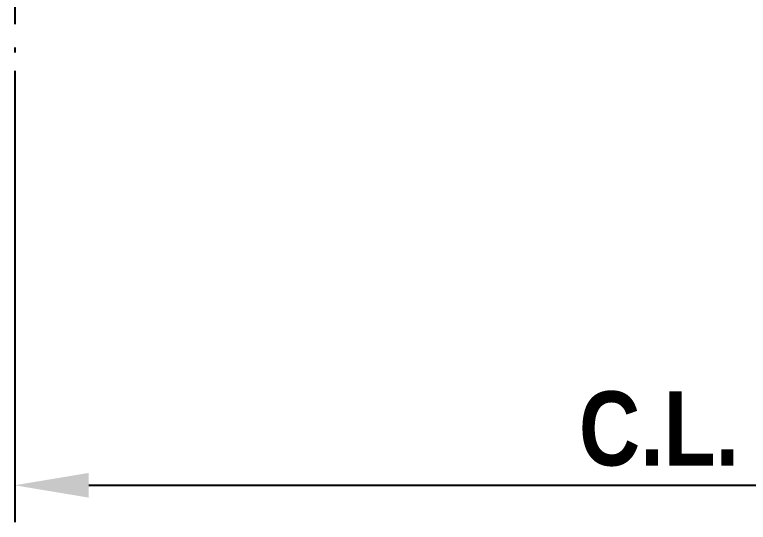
# Model space of a CAD drawing. Header units: millimetres. Extents: x -17234 to -8874, y -2869 to 1211.
# Drawn here: x -13624.25 to -13574.72, y -743.86 to -709.62 of the extents above; entities that cross this region are included whole.
import ezdxf

# ---------------------------------------------------------------- set-up
doc = ezdxf.new("R2010")
doc.units = ezdxf.units.MM
doc.linetypes.add('ACAD_ISO07W100', pattern=[3, 0, -3])
doc.linetypes.add('CENTER', pattern=[50.800000000000004, 31.75, -6.35, 6.35, -6.35])
doc.layers.get('Defpoints').update_dxf_attribs({"linetype": 'ACAD_ISO07W100', "true_color": 0x105689})
doc.layers.add('Centerline', color=6, linetype='CENTER')
doc.layers.add('Dim', color=5, linetype='Continuous')
doc.styles.add('TXT', font='techb___.ttf')
doc.dimstyles.new('ISO-25$0', dxfattribs={"dimtxt": 2.5, "dimasz": 2.5, "dimexe": 1.25, "dimexo": 0.625, "dimtad": 1, "dimtxsty": 'TXT', "dimcen": 2.5, "dimclrd": 5, "dimclre": 5, "dimclrt": 2, "dimadec": 0, "dimazin": 0, "dimtfac": 1, "dimtmove": 0, "dimatfit": 3, "dimfxl": 1, "dimarcsym": 0})

# ---------------------------------------------------------------- blocks, each defined once
blk = doc.blocks.new('*D33')
at = {"layer": 'Defpoints', "color": 0, "ltscale": 0.5, "transparency": 16777216}
for p in [(-13624.24835915792, -712.1606841222869), (-13537.24835915792, -712.1606841222887), (-13537.24835915792, -741.3641806270622)]:
    blk.add_point(p, dxfattribs=at)
at = {"layer": 'Dim', "color": 5, "lineweight": -2, "ltscale": 0.5, "transparency": 16777216}
for p, q in [((-13624.24835915792, -713.4106841222869), (-13624.24835915792, -743.8641806270622)), ((-13619.24835915792, -741.3641806270622), (-13573.37628313453, -741.3641806270622))]:
    blk.add_line(p, q, dxfattribs=at)
at = {"layer": 'Dim', "color": 5, "ltscale": 0.5, "transparency": 16777216}
blk.add_solid([(-13619.24835915792, -740.5308472937288), (-13619.24835915792, -742.1975139603956), (-13624.24835915792, -741.3641806270622)], dxfattribs=at)
at = {"layer": 'Dim', "color": 2, "ltscale": 0.5, "transparency": 16777216, "insert": (-13580.74835915792, -737.5666660071792), "char_height": 5, "attachment_point": 5, "style": 'TXT'}
blk.add_mtext('C.L.', dxfattribs=at)

msp = doc.modelspace()

# ---------------------------------------------------------------- linework, layer by layer
at = {"layer": 'Centerline', "ltscale": 0.25}
msp.add_lwpolyline([(-13624.24835915792, -549.9106841222872), (-13624.24835915792, -712.1606841222869)], dxfattribs=at)

# ---------------------------------------------------------------- dimensions: what is measured, and where the dimension line sits
at = {"layer": 'Dim', "ltscale": 0.5}
dim = msp.add_linear_dim(base=(-13537.24835915792, -741.3641806270622), p1=(-13624.24835915792, -712.1606841222869), p2=(-13537.24835915792, -712.1606841222887), angle=180, text='C.L.', dimstyle='ISO-25$0', override={"dimscale": 2, "dimpost": '\\X', "dimse2": 1, "dimsd2": 1}, dxfattribs=at)
dim.commit()
dim.dimension.update_dxf_attribs({"geometry": '*D33', "text_midpoint": (-13580.74835915792, -737.5666660071792)})

doc.saveas('drawing.dxf')
